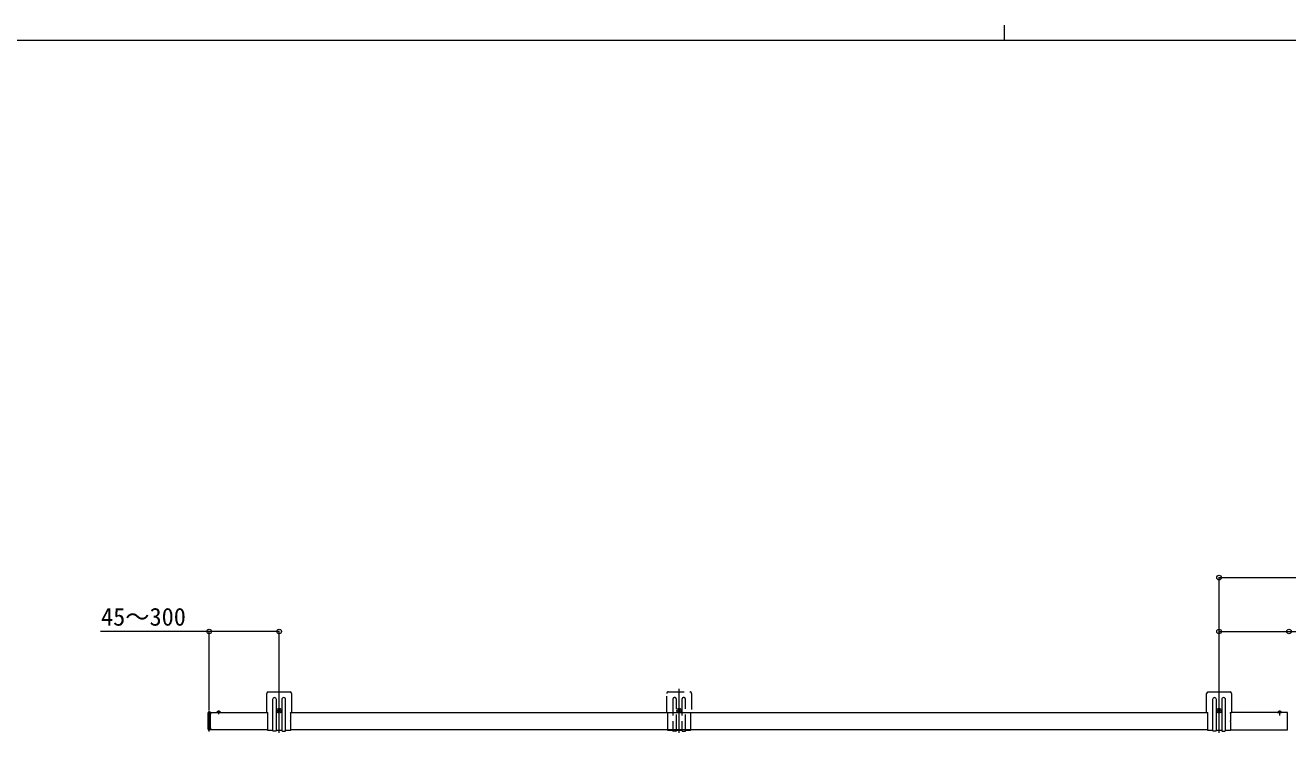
# Model space of a CAD drawing. Units: millimetres, scale not verified. Extents: x -3967 to 3967, y -2821 to 2821.
# Drawn here: x -1902 to 436, y 1510 to 2821 of the extents above; entities that cross this region are included whole.
import ezdxf
from ezdxf.enums import TextEntityAlignment as Align

# ---------------------------------------------------------------- set-up
doc = ezdxf.new("R2010")
doc.units = ezdxf.units.MM
doc.header["$LTSCALE"] = 10
doc.linetypes.add('CHAIN2', pattern=[12, 9, -1, 1, -1])
doc.linetypes.add('DASHED3', pattern=[4, 3, -1])
for name, color, linetype, lineweight in [('0-1_USER1', 4, 'Continuous', 9), ('0-3_YKK_11', 6, 'Continuous', 9), ('0-4_YKK_12', 7, 'Continuous', 9)]:
    doc.layers.add(name, color=color, linetype=linetype, lineweight=lineweight)
doc.styles.add('ＭＳ ゴシック', font='')
doc.styles.get('ＭＳ ゴシック').set_extended_font_data('MS Gothic')

msp = doc.modelspace()

# ---------------------------------------------------------------- linework, layer by layer
at = {"layer": '0-1_USER1', "linetype": 'CHAIN2'}
for p, q in [((-1431.94, 1510.22), (-1431.94, 1591.38)), ((-690.94, 1510.22), (-690.94, 1591.38)), ((309.06, 1510.22), (309.06, 1591.38)), ((-1561.44, 1512.63), (-1561.44, 1550.96)), ((-1436.19, 1550.94), (-1427.69, 1550.94)), ((-1431.94, 1546.69), (-1431.94, 1555.19)), ((304.81, 1550.94), (313.31, 1550.94)), ((309.06, 1546.69), (309.06, 1555.19))]:
    msp.add_line(p, q, dxfattribs=at)
at = {"layer": '0-1_USER1'}
for p, q in [((-1454.94, 1547.74), (-1454.94, 1583.24)), ((-1452.44, 1585.74), (-1411.44, 1585.74)), ((-1443.94, 1571.94), (-1443.94, 1514.24)), ((-1436.94, 1514.24), (-1436.94, 1571.94)), ((-1426.94, 1571.94), (-1426.94, 1514.24)), ((-1419.94, 1514.24), (-1419.94, 1571.94)), ((-1408.94, 1583.24), (-1408.94, 1547.74)), ((286.06, 1547.74), (286.06, 1583.24)), ((288.56, 1585.74), (329.56, 1585.74)), ((297.06, 1571.94), (297.06, 1514.24)), ((304.06, 1514.24), (304.06, 1571.94)), ((314.06, 1571.94), (314.06, 1514.24)), ((321.06, 1514.24), (321.06, 1571.94)), ((332.06, 1583.24), (332.06, 1547.74)), ((-1563.44, 1544.99), (-1563.44, 1547.2)), ((-1563.44, 1544.71), (-1563.44, 1544.99)), ((-1563.44, 1519.08), (-1563.44, 1544.71)), ((-1559.24, 1548.39), (-1562.5, 1548.2)), ((-1559.24, 1548.39), (-1559.24, 1546.08)), ((-1559.24, 1544.71), (-1559.24, 1546.08)), ((-1559.24, 1519.08), (-1559.24, 1544.71)), ((-1558.94, 1548.09), (-1558.94, 1545.8)), ((-1558.94, 1547.74), (-1454.94, 1547.74)), ((-1558.94, 1515.74), (-1558.94, 1547.74)), ((-1558.94, 1519.08), (-1558.94, 1544.71)), ((-1540.35, 1547.74), (-1547.54, 1547.74)), ((-1543.94, 1551.24), (-1543.94, 1544.66)), ((-1457.94, 1547.74), (-1452.94, 1547.74)), ((-1452.94, 1547.45), (-1452.94, 1547.74)), ((-1452.94, 1532.45), (-1452.94, 1546.02)), ((-1433.19, 1550.52), (-1434.02, 1550.52)), ((-1430.7, 1551.35), (-1429.87, 1551.35)), ((-1410.94, 1547.74), (-1410.94, 1547.45)), ((-1410.94, 1547.74), (-1408.94, 1547.74)), ((-1410.94, 1546.02), (-1410.94, 1532.45)), ((-1408.94, 1547.74), (286.06, 1547.74)), ((-692.19, 1550.52), (-693.02, 1550.52)), ((-689.7, 1551.35), (-688.87, 1551.35)), ((283.06, 1547.74), (288.06, 1547.74)), ((288.06, 1547.45), (288.06, 1547.74)), ((288.06, 1532.45), (288.06, 1546.02)), ((307.81, 1550.52), (306.98, 1550.52)), ((310.3, 1551.35), (311.13, 1551.35)), ((330.06, 1547.74), (330.06, 1547.45)), ((330.06, 1547.74), (332.06, 1547.74)), ((330.06, 1546.02), (330.06, 1532.45)), ((436.06, 1547.74), (332.06, 1547.74)), ((417.46, 1547.74), (424.65, 1547.74)), ((421.06, 1551.24), (421.06, 1542.08)), ((436.06, 1515.74), (436.06, 1547.74)), ((-1452.94, 1514.24), (-1452.94, 1531.02)), ((-1410.94, 1531.02), (-1410.94, 1514.24)), ((288.06, 1514.24), (288.06, 1531.02)), ((330.06, 1531.02), (330.06, 1514.24)), ((-1563.44, 1518.8), (-1563.44, 1519.08)), ((-1563.44, 1516.59), (-1563.44, 1518.8)), ((-1559.24, 1515.39), (-1562.5, 1515.59)), ((-1559.24, 1517.71), (-1559.24, 1519.08)), ((-1559.24, 1517.71), (-1559.24, 1515.39)), ((-1558.94, 1517.99), (-1558.94, 1515.69)), ((-1452.94, 1515.74), (-1558.94, 1515.74)), ((-1443.94, 1514.24), (-1452.94, 1514.24)), ((-1437.94, 1513.24), (-1442.94, 1513.24)), ((-1426.94, 1514.24), (-1436.94, 1514.24)), ((-1425.94, 1513.24), (-1420.94, 1513.24)), ((-1410.94, 1514.24), (-1419.94, 1514.24)), ((288.06, 1515.74), (-1410.94, 1515.74)), ((297.06, 1514.24), (288.06, 1514.24)), ((303.06, 1513.24), (298.06, 1513.24)), ((314.06, 1514.24), (304.06, 1514.24)), ((315.06, 1513.24), (320.06, 1513.24)), ((330.06, 1514.24), (321.06, 1514.24)), ((330.06, 1515.74), (436.06, 1515.74))]:
    msp.add_line(p, q, dxfattribs=at)
at = {"layer": '0-1_USER1', "linetype": 'DASHED3'}
for p, q in [((-713.94, 1547.74), (-713.94, 1583.24)), ((-711.44, 1585.74), (-670.44, 1585.74)), ((-702.94, 1571.94), (-702.94, 1514.24)), ((-695.94, 1514.24), (-695.94, 1571.94)), ((-685.94, 1571.94), (-685.94, 1514.24)), ((-678.94, 1514.24), (-678.94, 1571.94)), ((-667.94, 1583.24), (-667.94, 1547.74)), ((-1545.99, 1549.7), (-1545.09, 1547.89)), ((-1543.94, 1547.28), (-1545.09, 1547.89)), ((-1543.94, 1547.28), (-1542.8, 1547.89)), ((-1541.89, 1549.7), (-1542.8, 1547.89)), ((-716.94, 1547.74), (-711.94, 1547.74)), ((-711.94, 1547.45), (-711.94, 1547.74)), ((-711.94, 1532.45), (-711.94, 1546.02)), ((-695.19, 1550.94), (-686.69, 1550.94)), ((-690.94, 1546.69), (-690.94, 1555.19)), ((-669.94, 1547.74), (-669.94, 1547.45)), ((-669.94, 1547.74), (-667.94, 1547.74)), ((-669.94, 1546.02), (-669.94, 1532.45)), ((419.01, 1549.7), (419.91, 1547.89)), ((421.06, 1547.28), (419.91, 1547.89)), ((421.06, 1547.28), (422.2, 1547.89)), ((423.11, 1549.7), (422.2, 1547.89)), ((-711.94, 1514.24), (-711.94, 1531.02)), ((-669.94, 1531.02), (-669.94, 1514.24)), ((-702.94, 1514.24), (-711.94, 1514.24)), ((-696.94, 1513.24), (-701.94, 1513.24)), ((-685.94, 1514.24), (-695.94, 1514.24)), ((-684.94, 1513.24), (-679.94, 1513.24)), ((-669.94, 1514.24), (-678.94, 1514.24))]:
    msp.add_line(p, q, dxfattribs=at)
at = {"layer": '0-1_USER1'}
for points in [[(-1558.94, 1545.8), (-1558.94, 1545.8), (-1558.94, 1545.8), (-1558.94, 1545.79), (-1558.94, 1545.79), (-1558.94, 1545.79), (-1558.94, 1545.78), (-1558.94, 1545.78), (-1558.94, 1545.78), (-1558.94, 1545.77), (-1558.94, 1545.77), (-1558.94, 1545.76), (-1558.94, 1545.76), (-1558.94, 1545.76), (-1558.94, 1545.75), (-1558.94, 1545.75), (-1558.94, 1545.75), (-1558.94, 1545.74), (-1558.94, 1545.74), (-1558.94, 1545.74), (-1558.94, 1545.73), (-1558.94, 1545.73), (-1558.94, 1545.72), (-1558.94, 1545.72), (-1558.94, 1545.72), (-1558.94, 1545.71), (-1558.94, 1545.71), (-1558.94, 1545.71), (-1558.94, 1545.7), (-1558.94, 1545.7), (-1558.94, 1545.69), (-1558.94, 1545.69), (-1558.94, 1545.69), (-1558.94, 1545.68), (-1558.94, 1545.68), (-1558.94, 1545.67), (-1558.94, 1545.67), (-1558.94, 1545.66), (-1558.94, 1545.66), (-1558.94, 1545.66)], [(-1558.94, 1545.66), (-1558.94, 1545.65), (-1558.94, 1545.65), (-1558.94, 1545.64), (-1558.94, 1545.64), (-1558.94, 1545.63), (-1558.94, 1545.63), (-1558.94, 1545.63), (-1558.94, 1545.62), (-1558.94, 1545.62), (-1558.94, 1545.61), (-1558.94, 1545.61), (-1558.94, 1545.6), (-1558.94, 1545.6), (-1558.94, 1545.59), (-1558.94, 1545.59), (-1558.94, 1545.59), (-1558.94, 1545.58), (-1558.94, 1545.58), (-1558.94, 1545.57), (-1558.94, 1545.57), (-1558.94, 1545.56), (-1558.94, 1545.56), (-1558.94, 1545.55), (-1558.94, 1545.55), (-1558.94, 1545.54), (-1558.94, 1545.54), (-1558.94, 1545.53), (-1558.94, 1545.53), (-1558.94, 1545.52), (-1558.94, 1545.52), (-1558.94, 1545.51), (-1558.94, 1545.51), (-1558.94, 1545.5), (-1558.94, 1545.5), (-1558.94, 1545.49), (-1558.94, 1545.49), (-1558.94, 1545.48), (-1558.94, 1545.48), (-1558.94, 1545.47)], [(-1558.94, 1545.47), (-1558.94, 1545.47), (-1558.94, 1545.46), (-1558.94, 1545.46), (-1558.94, 1545.45), (-1558.94, 1545.44), (-1558.94, 1545.44), (-1558.94, 1545.43), (-1558.94, 1545.43), (-1558.94, 1545.42), (-1558.94, 1545.42), (-1558.94, 1545.41), (-1558.94, 1545.41), (-1558.94, 1545.4), (-1558.94, 1545.39), (-1558.94, 1545.39), (-1558.94, 1545.38), (-1558.94, 1545.38), (-1558.94, 1545.37), (-1558.94, 1545.37), (-1558.94, 1545.36), (-1558.94, 1545.35), (-1558.94, 1545.35), (-1558.94, 1545.34), (-1558.94, 1545.34), (-1558.94, 1545.33), (-1558.94, 1545.32), (-1558.94, 1545.32), (-1558.94, 1545.31), (-1558.94, 1545.31), (-1558.94, 1545.3), (-1558.94, 1545.29), (-1558.94, 1545.29), (-1558.94, 1545.28), (-1558.94, 1545.28), (-1558.94, 1545.27), (-1558.94, 1545.26), (-1558.94, 1545.26), (-1558.94, 1545.25), (-1558.94, 1545.24)], [(-1558.94, 1545.24), (-1558.94, 1545.24), (-1558.94, 1545.23), (-1558.94, 1545.23), (-1558.94, 1545.22), (-1558.94, 1545.21), (-1558.94, 1545.21), (-1558.94, 1545.2), (-1558.94, 1545.19), (-1558.94, 1545.19), (-1558.94, 1545.18), (-1558.94, 1545.17), (-1558.94, 1545.17), (-1558.94, 1545.16), (-1558.94, 1545.15), (-1558.94, 1545.15), (-1558.94, 1545.14), (-1558.94, 1545.13), (-1558.94, 1545.13), (-1558.94, 1545.12), (-1558.94, 1545.11), (-1558.94, 1545.11), (-1558.94, 1545.1), (-1558.94, 1545.09), (-1558.94, 1545.09), (-1558.94, 1545.08), (-1558.94, 1545.07), (-1558.94, 1545.07), (-1558.94, 1545.06), (-1558.94, 1545.05), (-1558.94, 1545.04), (-1558.94, 1545.04), (-1558.94, 1545.03), (-1558.94, 1545.02), (-1558.94, 1545.02), (-1558.94, 1545.01), (-1558.94, 1545), (-1558.94, 1545), (-1558.94, 1544.99), (-1558.94, 1544.98)], [(-1558.94, 1544.98), (-1558.94, 1544.97), (-1558.94, 1544.97), (-1558.94, 1544.96), (-1558.94, 1544.95), (-1558.94, 1544.94), (-1558.94, 1544.94), (-1558.94, 1544.93), (-1558.94, 1544.92), (-1558.94, 1544.92), (-1558.94, 1544.91), (-1558.94, 1544.9), (-1558.94, 1544.89), (-1558.94, 1544.89), (-1558.94, 1544.88), (-1558.94, 1544.87), (-1558.94, 1544.86), (-1558.94, 1544.86), (-1558.94, 1544.85), (-1558.94, 1544.84), (-1558.94, 1544.83), (-1558.94, 1544.83), (-1558.94, 1544.82), (-1558.94, 1544.81), (-1558.94, 1544.8), (-1558.94, 1544.8), (-1558.94, 1544.79), (-1558.94, 1544.78), (-1558.94, 1544.77), (-1558.94, 1544.77), (-1558.94, 1544.76), (-1558.94, 1544.75), (-1558.94, 1544.74), (-1558.94, 1544.73), (-1558.94, 1544.73), (-1558.94, 1544.72), (-1558.94, 1544.71)], [(-1434.02, 1550.52), (-1434.02, 1551.35), (-1433.19, 1551.35)], [(-1432.36, 1552.18), (-1432.36, 1553.01), (-1431.53, 1553.01), (-1431.53, 1552.18)], [(-1431.53, 1549.69), (-1431.53, 1548.86), (-1432.36, 1548.86), (-1432.36, 1549.69)], [(-1429.87, 1551.35), (-1429.87, 1550.52), (-1430.7, 1550.52)], [(-693.02, 1550.52), (-693.02, 1551.35), (-692.19, 1551.35)], [(-691.36, 1552.18), (-691.36, 1553.01), (-690.53, 1553.01), (-690.53, 1552.18)], [(-690.53, 1549.69), (-690.53, 1548.86), (-691.36, 1548.86), (-691.36, 1549.69)], [(-688.87, 1551.35), (-688.87, 1550.52), (-689.7, 1550.52)], [(306.98, 1550.52), (306.98, 1551.35), (307.81, 1551.35)], [(308.64, 1552.18), (308.64, 1553.01), (309.47, 1553.01), (309.47, 1552.18)], [(309.47, 1549.69), (309.47, 1548.86), (308.64, 1548.86), (308.64, 1549.69)], [(311.13, 1551.35), (311.13, 1550.52), (310.3, 1550.52)], [(-1558.94, 1519.08), (-1558.94, 1519.07), (-1558.94, 1519.06), (-1558.94, 1519.05), (-1558.94, 1519.05), (-1558.94, 1519.04), (-1558.94, 1519.03), (-1558.94, 1519.02), (-1558.94, 1519.02), (-1558.94, 1519.01), (-1558.94, 1519), (-1558.94, 1518.99), (-1558.94, 1518.99), (-1558.94, 1518.98), (-1558.94, 1518.97), (-1558.94, 1518.96), (-1558.94, 1518.96), (-1558.94, 1518.95), (-1558.94, 1518.94), (-1558.94, 1518.93), (-1558.94, 1518.93), (-1558.94, 1518.92), (-1558.94, 1518.91), (-1558.94, 1518.9), (-1558.94, 1518.9), (-1558.94, 1518.89), (-1558.94, 1518.88), (-1558.94, 1518.87), (-1558.94, 1518.87), (-1558.94, 1518.86), (-1558.94, 1518.85), (-1558.94, 1518.84), (-1558.94, 1518.84), (-1558.94, 1518.83), (-1558.94, 1518.82), (-1558.94, 1518.82), (-1558.94, 1518.81), (-1558.94, 1518.8), (-1558.94, 1518.79), (-1558.94, 1518.79)], [(-1558.94, 1518.79), (-1558.94, 1518.78), (-1558.94, 1518.77), (-1558.94, 1518.77), (-1558.94, 1518.76), (-1558.94, 1518.75), (-1558.94, 1518.74), (-1558.94, 1518.74), (-1558.94, 1518.73), (-1558.94, 1518.72), (-1558.94, 1518.72), (-1558.94, 1518.71), (-1558.94, 1518.7), (-1558.94, 1518.7), (-1558.94, 1518.69), (-1558.94, 1518.68), (-1558.94, 1518.68), (-1558.94, 1518.67), (-1558.94, 1518.66), (-1558.94, 1518.66), (-1558.94, 1518.65), (-1558.94, 1518.64), (-1558.94, 1518.64), (-1558.94, 1518.63), (-1558.94, 1518.62), (-1558.94, 1518.62), (-1558.94, 1518.61), (-1558.94, 1518.6), (-1558.94, 1518.6), (-1558.94, 1518.59), (-1558.94, 1518.58), (-1558.94, 1518.58), (-1558.94, 1518.57), (-1558.94, 1518.56), (-1558.94, 1518.56), (-1558.94, 1518.55), (-1558.94, 1518.54), (-1558.94, 1518.54), (-1558.94, 1518.53), (-1558.94, 1518.53)], [(-1558.94, 1518.53), (-1558.94, 1518.52), (-1558.94, 1518.51), (-1558.94, 1518.51), (-1558.94, 1518.5), (-1558.94, 1518.49), (-1558.94, 1518.49), (-1558.94, 1518.48), (-1558.94, 1518.48), (-1558.94, 1518.47), (-1558.94, 1518.46), (-1558.94, 1518.46), (-1558.94, 1518.45), (-1558.94, 1518.45), (-1558.94, 1518.44), (-1558.94, 1518.44), (-1558.94, 1518.43), (-1558.94, 1518.42), (-1558.94, 1518.42), (-1558.94, 1518.41), (-1558.94, 1518.41), (-1558.94, 1518.4), (-1558.94, 1518.39), (-1558.94, 1518.39), (-1558.94, 1518.38), (-1558.94, 1518.38), (-1558.94, 1518.37), (-1558.94, 1518.37), (-1558.94, 1518.36), (-1558.94, 1518.36), (-1558.94, 1518.35), (-1558.94, 1518.34), (-1558.94, 1518.34), (-1558.94, 1518.33), (-1558.94, 1518.33), (-1558.94, 1518.32), (-1558.94, 1518.32), (-1558.94, 1518.31), (-1558.94, 1518.31), (-1558.94, 1518.3)], [(-1558.94, 1518.3), (-1558.94, 1518.3), (-1558.94, 1518.29), (-1558.94, 1518.29), (-1558.94, 1518.28), (-1558.94, 1518.28), (-1558.94, 1518.27), (-1558.94, 1518.27), (-1558.94, 1518.26), (-1558.94, 1518.26), (-1558.94, 1518.25), (-1558.94, 1518.25), (-1558.94, 1518.24), (-1558.94, 1518.24), (-1558.94, 1518.23), (-1558.94, 1518.23), (-1558.94, 1518.22), (-1558.94, 1518.22), (-1558.94, 1518.21), (-1558.94, 1518.21), (-1558.94, 1518.2), (-1558.94, 1518.2), (-1558.94, 1518.19), (-1558.94, 1518.19), (-1558.94, 1518.19), (-1558.94, 1518.18), (-1558.94, 1518.18), (-1558.94, 1518.17), (-1558.94, 1518.17), (-1558.94, 1518.16), (-1558.94, 1518.16), (-1558.94, 1518.15), (-1558.94, 1518.15), (-1558.94, 1518.15), (-1558.94, 1518.14), (-1558.94, 1518.14), (-1558.94, 1518.13), (-1558.94, 1518.13), (-1558.94, 1518.13), (-1558.94, 1518.12)], [(-1558.94, 1518.12), (-1558.94, 1518.12), (-1558.94, 1518.11), (-1558.94, 1518.11), (-1558.94, 1518.11), (-1558.94, 1518.1), (-1558.94, 1518.1), (-1558.94, 1518.09), (-1558.94, 1518.09), (-1558.94, 1518.09), (-1558.94, 1518.08), (-1558.94, 1518.08), (-1558.94, 1518.07), (-1558.94, 1518.07), (-1558.94, 1518.07), (-1558.94, 1518.06), (-1558.94, 1518.06), (-1558.94, 1518.06), (-1558.94, 1518.05), (-1558.94, 1518.05), (-1558.94, 1518.04), (-1558.94, 1518.04), (-1558.94, 1518.04), (-1558.94, 1518.03), (-1558.94, 1518.03), (-1558.94, 1518.03), (-1558.94, 1518.02), (-1558.94, 1518.02), (-1558.94, 1518.02), (-1558.94, 1518.01), (-1558.94, 1518.01), (-1558.94, 1518), (-1558.94, 1518), (-1558.94, 1518), (-1558.94, 1517.99), (-1558.94, 1517.99), (-1558.94, 1517.99)]]:
    msp.add_lwpolyline(points, dxfattribs=at)
for centre in [(-1431.94, 1550.94), (-690.94, 1550.94), (309.06, 1550.94)]:
    msp.add_circle(centre, 4.25, dxfattribs=at)
for centre, radius, start, end in [((-1452.44, 1583.24), 2.5, 90, 180), ((-1440.44, 1571.94), 3.5, 0, 180), ((-1423.44, 1571.94), 3.5, 0, 180), ((-1411.44, 1583.24), 2.5, 0, 90), ((288.56, 1583.24), 2.5, 90, 180), ((300.56, 1571.94), 3.5, 0, 180), ((317.56, 1571.94), 3.5, 0, 180), ((329.56, 1583.24), 2.5, 0, 90), ((-1562.44, 1547.2), 1, 93.5, 180), ((-1559.24, 1548.09), 0.3, 0, 90), ((-1547.54, 1547.89), 0.154, 152.71904, 270), ((-1543.94, 1546.04), 4.2, 27.28096, 152.71904), ((-1540.35, 1547.89), 0.154, 270, 27.28096), ((-1453.64, 1546.74), 1, 314.427, 45.573), ((-1433.19, 1552.18), 0.83, 270, 0), ((-1433.19, 1549.69), 0.83, 0, 90), ((-1430.7, 1552.18), 0.83, 180, 270), ((-1430.7, 1549.69), 0.83, 90, 180), ((-1410.24, 1546.74), 1, 134.427, 225.573), ((-692.19, 1552.18), 0.83, 270, 0), ((-692.19, 1549.69), 0.83, 0, 90), ((-689.7, 1552.18), 0.83, 180, 270), ((-689.7, 1549.69), 0.83, 90, 180), ((287.36, 1546.74), 1, 314.427, 45.573), ((307.81, 1552.18), 0.83, 270, 0), ((307.81, 1549.69), 0.83, 0, 90), ((310.3, 1552.18), 0.83, 180, 270), ((310.3, 1549.69), 0.83, 90, 180), ((330.76, 1546.74), 1, 134.427, 225.573), ((417.46, 1547.89), 0.154, 152.71904, 270), ((421.06, 1546.04), 4.2, 27.28096, 152.71904), ((424.65, 1547.89), 0.154, 270, 27.28096), ((-1453.64, 1531.74), 1, 314.427, 45.573), ((-1410.24, 1531.74), 1, 134.427, 225.573), ((287.36, 1531.74), 1, 314.427, 45.573), ((330.76, 1531.74), 1, 134.427, 225.573), ((-1562.44, 1516.59), 1, 180, 266.5), ((-1559.24, 1515.69), 0.3, 270, 0), ((-1442.94, 1514.24), 1, 180, 270), ((-1437.94, 1514.24), 1, 270, 0), ((-1425.94, 1514.24), 1, 180, 270), ((-1420.94, 1514.24), 1, 270, 0), ((298.06, 1514.24), 1, 180, 270), ((303.06, 1514.24), 1, 270, 0), ((315.06, 1514.24), 1, 180, 270), ((320.06, 1514.24), 1, 270, 0)]:
    msp.add_arc(centre, radius, start, end, dxfattribs=at)
at = {"layer": '0-1_USER1', "linetype": 'DASHED3'}
for centre, radius, start, end in [((-711.44, 1583.24), 2.5, 90, 180), ((-699.44, 1571.94), 3.5, 0, 180), ((-682.44, 1571.94), 3.5, 0, 180), ((-670.44, 1583.24), 2.5, 0, 90), ((-712.64, 1546.74), 1, 314.427, 45.573), ((-669.24, 1546.74), 1, 134.427, 225.573), ((-712.64, 1531.74), 1, 314.427, 45.573), ((-669.24, 1531.74), 1, 134.427, 225.573), ((-701.94, 1514.24), 1, 180, 270), ((-696.94, 1514.24), 1, 270, 0), ((-684.94, 1514.24), 1, 180, 270), ((-679.94, 1514.24), 1, 270, 0)]:
    msp.add_arc(centre, radius, start, end, dxfattribs=at)
at = {"layer": '0-3_YKK_11'}
for p, q in [((309.06, 1592.38), (309.06, 1798.74)), ((309.06, 1797.74), (2309.06, 1797.74)), ((-1561.44, 1551.96), (-1561.44, 1698.74)), ((-1431.94, 1592.38), (-1431.94, 1698.74)), ((309.06, 1592.38), (309.06, 1698.74))]:
    msp.add_line(p, q, dxfattribs=at)
for points in [[(-1431.94, 1697.74), (-1561.44, 1697.74), (-1762.84, 1697.74)], [(309.06, 1697.74), (438.56, 1697.74), (639.96, 1697.74)]]:
    msp.add_lwpolyline(points, dxfattribs=at)
for centre in [(309.06, 1797.74), (-1561.44, 1697.74), (-1431.94, 1697.74), (309.06, 1697.74), (438.56, 1697.74)]:
    msp.add_circle(centre, 4.25, dxfattribs=at)
at = {"layer": '0-4_YKK_12'}
for p, q in [((-88.94, 2821), (-88.94, 2793)), ((3760.92, 2793), (-3939.08, 2793))]:
    msp.add_line(p, q, dxfattribs=at)

# ---------------------------------------------------------------- texts
at = {"layer": '0-3_YKK_11', "style": 'ＭＳ ゴシック'}
msp.add_text('45～300', height=32.99, dxfattribs=at).set_placement((-1761.84, 1698.74), align=Align.BOTTOM_LEFT)

doc.saveas('drawing.dxf')
